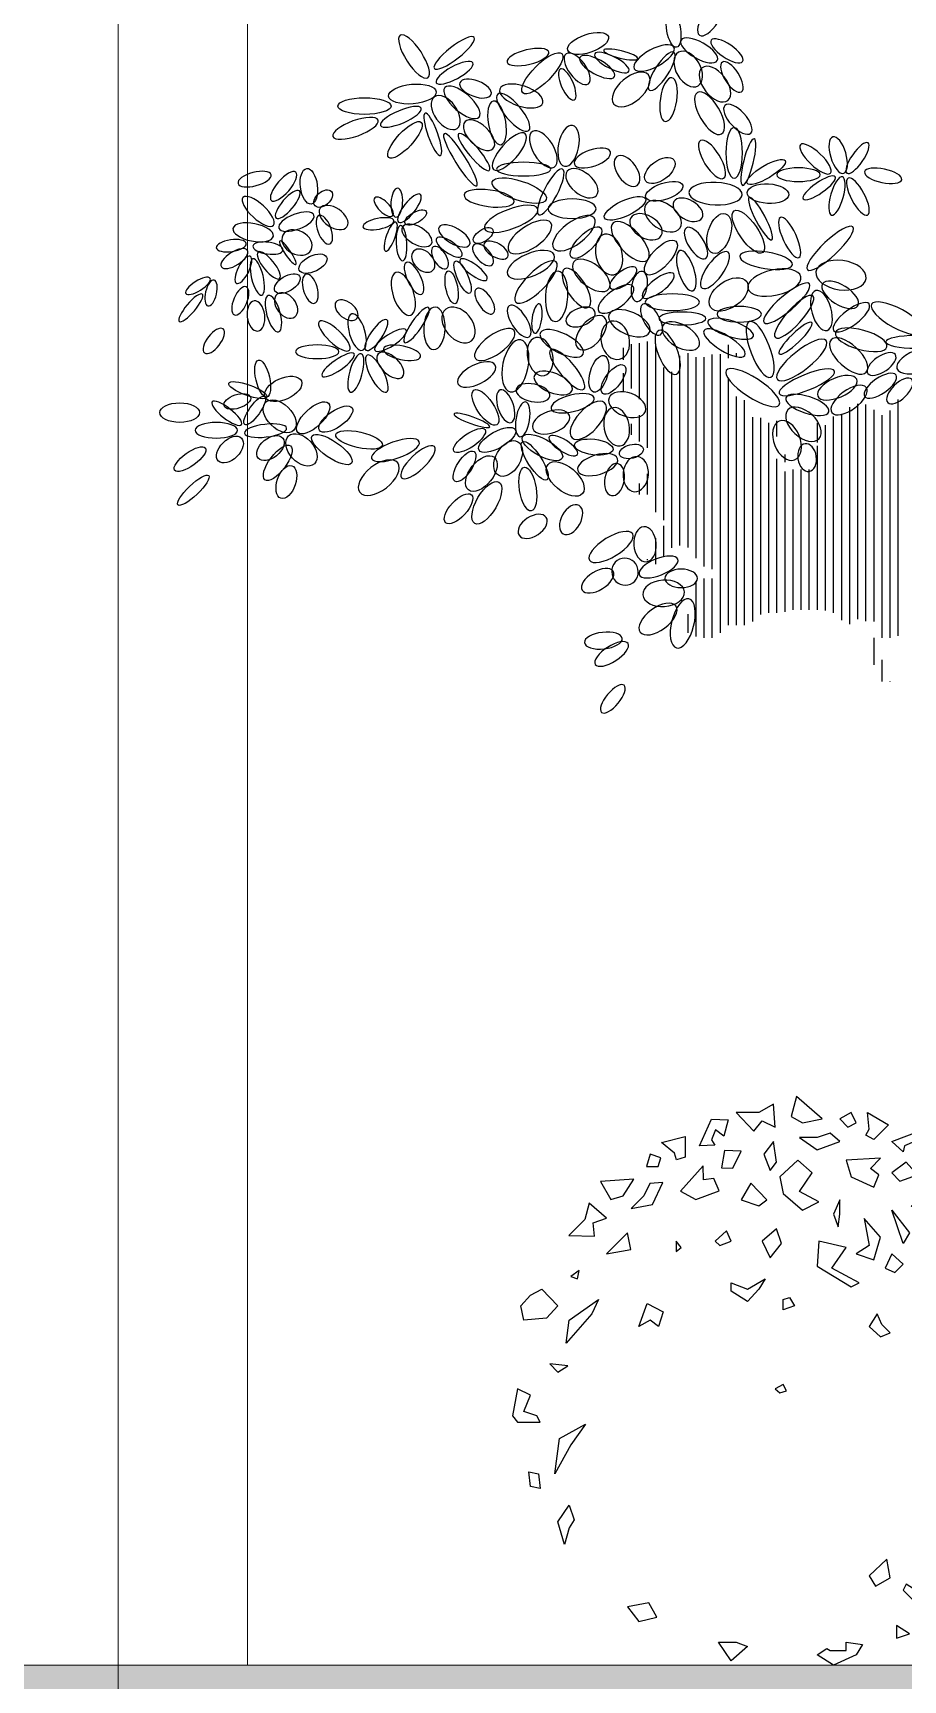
# Model space of a CAD drawing. Header units: millimetres. Extents: x 485872 to 486142, y -52344 to -52207.
# Drawn here: x 486034.908 to 486036.926, y -52339.311 to -52335.494 of the extents above; entities that cross this region are included whole.
import ezdxf

# ---------------------------------------------------------------- set-up
doc = ezdxf.new("R2010")
doc.units = ezdxf.units.MM
doc.header["$LTSCALE"] = 15
doc.linetypes.add('DASHDOTX2', pattern=[50.8, 25.4, -12.7, 0, -12.7])
doc.styles.add('ATTR', font='romans.shx', dxfattribs={"width": 0.8, "height": 0.7})

# ---------------------------------------------------------------- blocks, each defined once
blk = doc.blocks.new('m4')
at = {"color": 116}
for p, q in [((1152959.275128423, 193826.0937517751), (1152959.275128423, 193828.4165380252)), ((1152960.837628423, 193820.567161775), (1152960.837628423, 193829.1717480252)), ((1152962.400128423, 193818.5246742751), (1152962.400128423, 193829.3240230251)), ((1152963.962628423, 193809.109369275), (1152963.962628423, 193829.6644817751)), ((1152965.525128423, 193796.711334275), (1152965.525128423, 193829.2179405251)), ((1152979.587628423, 193826.4158455252), (1152979.587628423, 193829.0008467751)), ((1152970.212628423, 193790.2597405251), (1152970.212628423, 193826.8848680251)), ((1152971.775128423, 193789.859359275), (1152971.775128423, 193827.3926942751)), ((1152973.337628423, 193787.8011817751), (1152973.337628423, 193826.6106155251)), ((1152981.150128423, 193826.6106155251), (1152981.150128423, 193827.4383467751)), ((1152959.275128423, 193820.0463292751), (1152959.275128423, 193823.5156342751)), ((1152967.087628423, 193795.1488342751), (1152967.087628423, 193824.6455692752)), ((1152968.650128423, 193789.8058905252), (1152968.650128423, 193823.8295030251)), ((1152962.400128423, 193810.366359275), (1152962.400128423, 193815.4605230251)), ((1152960.837628423, 193811.6323955252), (1152960.837628423, 193813.7557542752)), ((1152987.400128423, 193808.5648917751), (1152987.400128423, 193813.9691580251)), ((1152988.962628423, 193811.3223392751), (1152988.962628423, 193814.332210525)), ((1152996.775128423, 193810.133468025), (1152996.775128423, 193813.9691580251)), ((1152990.525128423, 193806.3840280251), (1152990.525128423, 193807.829785525)), ((1152963.962628423, 193800.0797567751), (1152963.962628423, 193804.102575525)), ((1152962.400128423, 193800.123750525), (1152962.400128423, 193802.2170905252)), ((1152967.087628423, 193788.2433905252), (1152967.087628423, 193794.0417067752)), ((1152963.962628423, 193787.4382980252), (1152963.962628423, 193787.6142767751))]:
    blk.add_line(p, q, dxfattribs=at)
at = {"color": 99}
for p, q in [((1152974.900128423, 193786.229691775), (1152974.900128423, 193826.6592692751)), ((1152976.462628423, 193785.7088580251), (1152976.462628423, 193827.1801017751)), ((1152978.025128423, 193773.4096292751), (1152978.025128423, 193827.212590525)), ((1152979.587628423, 193774.8408342752), (1152979.587628423, 193822.379130525)), ((1152981.150128423, 193774.8408342752), (1152981.150128423, 193819.010708025)), ((1152982.712628423, 193774.8408342752), (1152982.712628423, 193818.3393705251)), ((1153001.462628423, 193775.8231892751), (1153001.462628423, 193815.5054980251)), ((1153003.025128423, 193775.0487692751), (1153003.025128423, 193816.9790280251)), ((1153004.587628423, 193776.0209592751), (1153004.587628423, 193817.652475525)), ((1153006.150128423, 193775.6745667751), (1153006.150128423, 193817.518801775)), ((1153007.712628423, 193775.592930525), (1153007.712628423, 193816.4771355251)), ((1153009.275128423, 193772.4329380252), (1153009.275128423, 193815.4354692752)), ((1153010.837628423, 193772.4329380252), (1153010.837628423, 193816.3420617751)), ((1153012.400128423, 193772.8148142751), (1153012.400128423, 193818.4613930251)), ((1152984.275128423, 193775.5778542751), (1152984.275128423, 193815.0624780252)), ((1152985.837628423, 193776.9300567751), (1152985.837628423, 193814.9251830251)), ((1152998.337628423, 193777.6735955251), (1152998.337628423, 193813.532353025)), ((1152999.900128423, 193777.282970525), (1152999.900128423, 193815.1731055252)), ((1152996.775128423, 193777.8507055251), (1152996.775128423, 193809.5032517751)), ((1152987.400128423, 193777.248731775), (1152987.400128423, 193808.546889275)), ((1152988.962628423, 193777.248731775), (1152988.962628423, 193806.9843892751)), ((1152990.525128423, 193777.4291330252), (1152990.525128423, 193804.5781055251)), ((1152992.087628423, 193777.8197580252), (1152992.087628423, 193804.9395442751)), ((1152993.650128423, 193777.8507055251), (1152993.650128423, 193804.9395442751)), ((1152995.212628423, 193777.8507055251), (1152995.212628423, 193804.9395442751)), ((1152965.525128423, 193786.6808905252), (1152965.525128423, 193791.6979567752)), ((1152974.900128423, 193772.4329380252), (1152974.900128423, 193783.8704480251)), ((1152976.462628423, 193772.4329380252), (1152976.462628423, 193783.8704480251)), ((1152973.337628423, 193772.7044605251), (1152973.337628423, 193783.3982680251)), ((1152971.775128423, 193773.415675525), (1152971.775128423, 193776.993989275)), ((1153007.712628423, 193767.240353025), (1153007.712628423, 193772.4344242752)), ((1153009.275128423, 193764.005299275), (1153009.275128423, 193768.1958042751)), ((1153010.837628423, 193764.005299275), (1153010.837628423, 193764.040291775))]:
    blk.add_line(p, q, dxfattribs=at)
at = {"color": 99, "extrusion": (0, 0, -1)}
for centre, major_axis, ratio in [((1152976.214630429, 193892.153713614), (2.234283256083209, 3.336554338900431), 0.3996430571104891), ((1152918.834019272, 193884.7143676241), (-2.656425400469981, 4.10374959898748), 0.3282781952584115), ((1152926.607975563, 193885.3976794388), (3.852714640190786, 3.008977663771689), 0.2510362877086848), ((1152926.666982381, 193881.5630674841), (3.532276458137777, 1.909879458969813), 0.3056094218773727), ((1152948.695068315, 193867.4546951963), (0.7699498919387447, 3.94103967112255), 0.4936769071744492), ((1152980.683875923, 193866.0769615457), (1.3932e-12, 4.888492270645656), 0.3282781952532399), ((1152953.293705099, 193865.1037759074), (3.471361676200766, 1.179792882368694), 0.4377042603424185), ((1152976.415455485, 193864.82957738), (-2.244714187941256, 3.641108104973298), 0.3751751181284601), ((1152983.445894445, 193864.3102697298), (1.117756022316094, 4.489557954603426), 0.2040354111953529), ((1152996.401954411, 193864.9190474274), (-2.916777762099171, 2.759895652283206), 0.329117938114562), ((1153000.79748538, 193865.671688354), (-1.050880542313415, 3.512536578827032), 0.4119570754879729), ((1153004.520495999, 193865.100123521), (2.039721326719857, 2.940971745879346), 0.3165036397813297), ((1152959.991189328, 193862.5949196086), (-1.973396594726896, 2.774207833377029), 0.5545575281825338), ((1152888.720838566, 193854.7990446314), (-2.936744856549538, 2.687180356264517), 0.3699483664414743), ((1152894.433134152, 193856.1362125896), (2.244328229014419, 2.629237064510216), 0.3276932022966681), ((1152912.969703269, 193855.6765087544), (-1.732776403430423, 1.723898229382371), 0.4248306679345469), ((1152915.496068505, 193856.4678291514), (0.1611800826647098, 2.788769876366354), 0.4055203770552577), ((1152917.947527027, 193855.3960051428), (2.106712353660483, 2.674375867673304), 0.3327346182945785), ((1152933.341592955, 193857.3297092722), (-4.844434218336863, 0.6548387470522803), 0.3282781952517055), ((1152949.369630855, 193855.3071142751), (-4.626608817787198, 2.5264e-12), 0.408070635897431), ((1152896.103721538, 193852.8068827742), (3.383691865518058, 1.269477249184594), 0.407479314055783)]:
    blk.add_ellipse(centre, major_axis=major_axis, ratio=ratio, dxfattribs=at)
at = {"color": 99}
for centre, major_axis, ratio in [((1152968.996041678, 193889.8505110617), (-0.5574454947982121, 3.358538036569072), 0.3881903457713314), ((1152952.457977353, 193887.2268005549), (3.932071430238222, 1.316123779635573), 0.4268633444577089), ((1152943.614437187, 193881.481484253), (3.784147514404795, 3.777349977819769), 0.3310368540749159), ((1152898.515900434, 193859.6455196526), (-0.4270279887633865, 3.430385377479169), 0.4751551058905485), ((1152966.326612659, 193862.6917998149), (2.717764236625498, 2.05043428985724), 0.5545575281812645), ((1152986.888059843, 193862.4205805657), (3.674550170417124, 2.189541290566414), 0.2868986434561364), ((1152939.159727807, 193858.8044779736), (-5.2239031156481, 1.719279948535416), 0.3432975505926021), ((1152967.174369584, 193858.6690010613), (3.565521161185224, 1.17347678606758), 0.4275251265841799), ((1152901.282575864, 193857.261834069), (1.580757441153431, 1.37496104380927), 0.6217976988643109), ((1152959.590424724, 193855.3861586392), (3.949923801293627, 1.857129364104386), 0.3460439336277846), ((1152919.151095545, 193853.6191040853), (2.045463372383011, 1.171026060101394), 0.4405650794944532)]:
    blk.add_ellipse(centre, major_axis=major_axis, ratio=ratio, dxfattribs=at)
at = {"color": 99, "extrusion": (0, 0, -1)}
for centre, major_axis, ratio, start_param, end_param in [((1152973.93616556, 193885.8865432415), (-3.497305887207605, 1.973187283620123), 0.3996430571097076, 3.141592653592352, 9.424777960771939), ((1152940.857846563, 193884.5998832787), (4.031710609480316, 0.9688534965191086), 0.3414906755613288, 3.14159265359124, 9.424777960770825), ((1152950.362393653, 193882.340210378), (-2.15269148004334, 2.886587647176842), 0.4587704149802475, 3.141592653588406, 9.424777960767992), ((1152957.049777002, 193883.5441587988), (-3.30650107980739, 1.682639226404428), 0.3180550639792295, 3.141592653586608, 9.424777960766194), ((1152958.766235162, 193885.0989972397), (-3.283835489198333, 0.8116795354942162), 0.2093007478718981, 3.141592653595465, 9.424777960775051), ((1152965.208129528, 193884.4160168416), (3.839431394754622, 2.075956183501758), 0.389299400606591, 3.141592653593243, 9.424777960772829), ((1152966.689064588, 193881.8618978545), (2.3584963347997, 3.672645170707635), 0.3027884666314733, 3.141592653590326, 9.424777960769912), ((1152971.823456464, 193882.2917191287), (-1.890524291267439, 3.242823896400388), 0.6287135971724811, 3.141592653585123, 9.424777960764708), ((1152979.282993535, 193885.7895300066), (-3.025976362273998, 2.070200518545432), 0.3604624704640769, 3.141592653589285, 9.424777960768871), ((1152948.427051064, 193879.3264964302), (-1.324063890810714, 2.993817844822347), 0.3604624226079653, 3.141592653587022, 9.424777960766608), ((1152954.233802125, 193882.6843027402), (-3.336364952079232, 1.858616535028905), 0.3707613004972501, 3.141592653589045, 9.424777960768632), ((1152960.78063398, 193878.3409256528), (3.334140692584171, 2.816794872365408), 0.5406936339312998, 3.141592653586554, 9.42477796076614), ((1152976.980603329, 193879.3785851377), (-2.494329906101991, 3.146892887499742), 0.5642020261407593, 3.141592653590078, 9.424777960769664), ((1152980.249096521, 193880.7564746417), (-1.841890598335691, 2.863208383342779), 0.4159180827904637, 3.141592653590853, 9.424777960770438), ((1152928.093233316, 193875.8556038513), (-3.314264892838054, 2.840154173844506), 0.4109272329447068, 3.141592653590743, 9.424777960770328), ((1152930.707354624, 193878.5060115458), (-3.019307451528549, 1.147176479248004), 0.4676269773107764, 3.141592653587014, 9.4247779607666), ((1152939.557452443, 193877.0824557823), (-4.154021519937278, 1.339750992686645), 0.4541826999647989, 3.141592653593936, 9.42477796077352), ((1152968.016558626, 193876.3831030214), (0.6515572964440784, 4.227515003745993), 0.3751751181292935, 3.141592653590618, 9.424777960770204), ((1152924.955963705, 193873.8768033175), (-2.200702782572108, 3.040870957649664), 0.5784165370135826, 3.141592653588258, 9.424777960767845), ((1152934.873827539, 193871.8832477789), (-0.7352141162249125, 4.213771496142352), 0.3972443376055741, 3.141592653591069, 9.424777960770655), ((1152938.008739619, 193873.9297029336), (-2.984754945918272, 3.535073841468518), 0.3468599752769265, 3.141592653592069, 9.424777960771655), ((1152975.93719463, 193873.7449276311), (-2.336292457342505, 3.993400393930489), 0.428474251638142, 3.141592653586312, 9.424777960765898), ((1152981.402370756, 193872.5845344742), (-2.489238583519612, 2.69183105098315), 0.4377042603361458, 3.141592653599422, 9.424777960779007), ((1152907.525359755, 193870.8351713339), (4.352476167889789, 1.568904191202745), 0.3264565460248379, 3.141592653588462, 9.424777960768047), ((1152916.290395327, 193873.052850086), (3.935231845172869, 1.676412939101978), 0.2868986434579792, 3.141592653593628, 9.424777960773213), ((1152922.461554188, 193869.6646211768), (-1.477037015163646, 4.107211848302258), 0.2162775326438204, 3.141592653602063, 9.424777960781649), ((1152931.393608675, 193869.5163461126), (-2.693707752023323, 2.614178162446486), 0.5281194768188693, 3.141592653589789, 9.424777960769376), ((1152927.793720604, 193864.7685681944), (-3.141234680968728, 5.036769830672278), 0.1749302822880649, 3.141592653583963, 9.424777960763548), ((1152930.408211958, 193866.26048036), (-2.973128535152457, 3.544857665073071), 0.2244388404414903, 3.14159265358608, 9.424777960765665), ((1152937.264669003, 193866.3454090273), (3.071546920272782, 3.459928997749469), 0.367263590953021, 3.141592653587296, 9.424777960766882), ((1152943.820336012, 193866.7886079045), (-2.09282133910795, 3.427056370636909), 0.4936769071826405, 3.141592653587065, 9.42477796076665), ((1152940.031332253, 193862.966553025), (5.237669920246844, 6.923e-13), 0.2523237471309994, 3.141592653590317, 9.424777960769903), ((1152945.249506846, 193858.5522501331), (2.296166576480029, 4.414302891910512), 0.2656039420485088, 3.141592653591029, 9.424777960770616), ((1152951.260691597, 193860.2248393674), (-2.829646924349181, 2.331386157698759), 0.5664408905309731, 3.141592653588773, 9.42477796076836), ((1152993.104888564, 193861.885600525), (4.190136108671139, 1.3205e-12), 0.3154046709311159, 3.141592653590792, 9.424777960770378), ((1153009.482745035, 193861.6737882808), (-3.586964112344598, 0.7589147443004051), 0.3604624704587987, 3.141592653583499, 9.424777960763084), ((1152888.013744686, 193861.0281386155), (3.18850498717686, 0.8495094096222423), 0.3947923110380275, 3.141592653593246, 9.42477796077283), ((1152893.625276244, 193859.6312690729), (2.357980928596981, 2.738771452158606), 0.3604624792959955, 3.141592653591236, 9.42477796077082), ((1152977.102329489, 193858.2333036337), (-5.145689816647013, 0.2196506414486531), 0.4215577855530091, 3.141592653589268, 9.424777960768852), ((1152997.122017278, 193859.3326750197), (3.082087394270005, 2.142598005344139), 0.2766339460013067, 3.141592653587175, 9.424777960766761), ((1153000.554821744, 193857.7779558549), (1.040580428456838, 3.697317170117349), 0.3195007093093903, 3.141592653589461, 9.424777960769047), ((1153004.60146921, 193857.6469787138), (-1.867730787278632, 3.554743061349702), 0.3291179381053051, 3.141592653586751, 9.424777960766338), ((1152966.926717321, 193853.8658302508), (-3.317868898833401, 2.261937774480067), 0.6112190586124525, 3.141592653592213, 9.424777960771797), ((1152971.76787755, 193855.1013945495), (-2.72031662733881, 1.573475975594127), 0.600770642842302, 3.141592653585382, 9.424777960764967), ((1152985.770721878, 193853.4135095035), (-2.17776595537204, 4.082014771732417), 0.2040354111956978, 3.141592653579166, 9.424777960758751), ((1152903.279105883, 193853.6156979427), (-2.590729959487927, 1.778782582475216), 0.5947629666326071, 3.141592653586887, 9.424777960766473), ((1152937.595894236, 193853.360383529), (5.143474186409741, 1.946730746110999), 0.3432975505867848, 3.141592653590868, 9.424777960770454)]:
    blk.add_ellipse(centre, major_axis=major_axis, ratio=ratio, start_param=start_param, end_param=end_param, dxfattribs=at)
at = {"color": 99}
for centre, major_axis, ratio, start_param, end_param in [((1152918.52676939, 193877.4598572825), (4.607936532600009, 0.4152469926495216), 0.4080706358927709, 3.141592653587293, 9.424777960766878), ((1152909.257093949, 193875.139590525), (5.150375723496836, 1.3441e-12), 0.3115860873597398, 3.141592653588954, 9.42477796076854), ((1152917.084445109, 193868.5969148085), (3.141182063769536, 3.396834466675487), 0.3264565460362192, 3.141592653589806, 9.424777960769392), ((1152987.22233524, 193858.2207171184), (-4.008825567183106, 0.2322371567460219), 0.4701683909188715, 3.141592653593598, 9.424777960773183), ((1152983.446472871, 193850.8637463856), (-2.762596947903091, 4.033040389582249), 0.3668993254871539, 3.141592653586142, 9.424777960765727)]:
    blk.add_ellipse(centre, major_axis=major_axis, ratio=ratio, start_param=start_param, end_param=end_param, dxfattribs=at)
at = {"color": 116, "extrusion": (0, 0, -1)}
for centre, major_axis, ratio, start_param, end_param in [((1152901.50212553, 193851.2573794372), (-1.041415857267411, 2.74198858801405), 0.4441412918564163, 3.141592653592652, 9.42477796077224), ((1152911.957533047, 193852.4057437633), (2.997910375830125, 0.589436761731423), 0.3398645823124273, 3.141592653591872, 9.424777960771458), ((1152941.211947378, 193849.8443913489), (4.057054794650604, 2.727207926298406), 0.4441412330368542, 3.141592653587759, 9.424777960767344), ((1152949.719081826, 193850.5785731672), (3.897712846644419, 2.950456107974627), 0.4441412330381799, 3.141592653586023, 9.424777960765608), ((1152963.64677804, 193851.8244303377), (-2.947009617352049, 1.704598937441971), 0.6377412461612629, 3.141592653591698, 9.424777960771284), ((1152896.216966394, 193848.791671061), (-2.738046721187129, 1.432688214176933), 0.7331437351852258, 3.141592653585636, 9.424777960765223), ((1152914.324985216, 193849.9307159971), (1.009903206721998, 2.790913277987265), 0.2862495792609679, 3.1415926535817, 9.424777960761286), ((1152916.416697928, 193848.6389367269), (-0.1964382552465243, 3.398813798154174), 0.3050066278568006, 3.141592653589428, 9.424777960769013), ((1152919.394496809, 193850.1451352627), (-2.794792136332323, 1.619064012347558), 0.5260803160609842, 3.141592653583726, 9.424777960763313), ((1152926.624743487, 193850.0510782249), (-2.942063814722209, 1.713121050159455), 0.4436460732566179, 3.141592653582717, 9.424777960762302), ((1152956.528754408, 193846.4671157235), (-0.8882534851838519, 3.916072301560452), 0.6347273599877072, 3.141592653594257, 9.424777960773843), ((1152960.603748201, 193848.9824912071), (-3.318984777932894, 3.589108068040873), 0.4441412330361734, 3.14159265359251, 9.424777960772095), ((1152973.328269464, 193848.6701396367), (-1.877556040661085, 2.944029638352268), 0.4325549597805178, 3.141592653592598, 9.424777960772184), ((1152883.516894618, 193848.1733909772), (2.904346305005258, 0.409659547906868), 0.3862098318011157, 3.141592653580922, 9.424777960760508), ((1152884.127389961, 193845.6715716058), (2.521518461332092, 1.59843266920668), 0.4363493663790301, 3.141592653581337, 9.424777960760924), ((1152890.618015204, 193847.6977547769), (-2.906660530904677, 0.3929032481914995), 0.3862098318063261, 3.141592653585326, 9.424777960764912), ((1152890.77716244, 193844.379526207), (-2.079250266984848, 2.562215568154189), 0.3261326195128642, 3.14159265359218, 9.424777960771765), ((1152920.612184548, 193845.2725839409), (-1.862291125738223, 1.841241584078261), 0.6848786764404905, 3.141592653590684, 9.42477796077027), ((1152923.840624066, 193845.8622826373), (-1.296279392808892, 2.072196637794273), 0.5020725754193613, 3.141592653582615, 9.424777960762201), ((1152925.618653781, 193847.8887124339), (-2.441900358665214, 1.687075591229362), 0.3816662025599008, 3.141592653588082, 9.424777960767669), ((1152932.1642374, 193846.4220701291), (-1.778027726945259, 1.922736646003241), 0.5046474111400717, 3.141592653590207, 9.424777960769793), ((1152934.678494501, 193847.3099789842), (-2.268577327827001, 1.308379040978334), 0.5046474111566212, 3.141592653588134, 9.42477796076772), ((1152941.404002646, 193844.5007923301), (4.497408276702295, 1.915900695006919), 0.4441412330339092, 3.141592653591718, 9.424777960771305), ((1152885.855021684, 193843.5043851549), (1.32510923862504, 2.616702870188622), 0.3668991489791288, 3.141592653595822, 9.424777960775408), ((1152888.556197707, 193842.1148396125), (-0.8448430344683256, 3.513855912459948), 0.3134456445601396, 3.141592653592671, 9.424777960772255), ((1152918.840250524, 193841.8602520999), (-1.481655851189649, 3.065162175370765), 0.3881903457731046, 3.14159265359084, 9.424777960770427), ((1152930.315682954, 193843.5368089967), (-2.58558828081831, 1.935707778421184), 0.3214934968299314, 3.141592653591388, 9.424777960770975), ((1152942.388590135, 193841.1636627387), (3.89226578811323, 3.885274036506221), 0.343297550587468, 3.141592653588964, 9.42477796076855), ((1152950.232508044, 193839.9762122514), (-2.307389621308648, 3.704967023702387), 0.4109272329431608, 3.14159265358652, 9.424777960766107), ((1152953.07553419, 193842.4270620503), (-3.379672017319967, 2.621874724842697), 0.5075900318093348, 3.141592653587385, 9.42477796076697), ((1152959.255664108, 193841.9243998552), (2.498005564783682, 1.906808169843948), 0.4205395323794189, 3.141592653584333, 9.424777960763919), ((1152988.470411366, 193841.0478995251), (5.114598306700554, 1.128747249986937), 0.4686012682058858, 3.141592653588585, 9.424777960768171), ((1153001.338522641, 193842.4792380281), (-4.844434218335714, 0.6548387470607797), 0.5793146594300831, 3.141592653589924, 9.42477796076951), ((1152877.082052015, 193840.3878607703), (2.357400157578978, 1.465826004844599), 0.3468602048304894, 3.141592653584318, 9.424777960763905), ((1152879.60622096, 193839.0282059847), (0.5921212129285653, 2.497218290383944), 0.4193133836076993, 3.141592653589976, 9.424777960769562), ((1152898.782568146, 193839.8600113654), (-0.8261959729114013, 2.81432915970131), 0.4634516805135163, 3.141592653588252, 9.424777960767836), ((1152916.764929944, 193838.8867442944), (-1.430041521772838, 4.123809980651899), 0.4541826999643324, 3.141592653587713, 9.4247779607673), ((1152946.383973534, 193838.3901756073), (0.2763273887252677, 4.880676167747648), 0.4441412330360915, 3.141592653587942, 9.424777960767528), ((1152990.855962379, 193837.0581124645), (4.373308543564558, 3.750776810625291), 0.2621545250056063, 3.141592653592241, 9.424777960771827), ((1153001.168980437, 193838.6885119953), (-3.41007576400678, 2.120377279780111), 0.4701683909214161, 3.1415926535885, 9.424777960768086), ((1152885.273120585, 193837.5133285454), (1.148120338026174, 2.6990494798003), 0.4441412918452967, 3.141592653588356, 9.424777960767942)]:
    blk.add_ellipse(centre, major_axis=major_axis, ratio=ratio, start_param=start_param, end_param=end_param, dxfattribs=at)
at = {"color": 116}
for centre, major_axis, ratio, start_param, end_param in [((1152977.803102121, 193850.5292584828), (1.236512551707205, 3.820425792270794), 0.5406937247945911, 3.141592653593774, 9.42477796077336), ((1152952.048069611, 193848.7688819156), (2.833541311994913, 2.845287359528726), 0.3996430571079749, 3.141592653585049, 9.424777960764636), ((1152966.522894535, 193845.8749625323), (2.904111387894667, 3.140469242790489), 0.4193135571300206, 3.141592653589022, 9.424777960768608), ((1152928.225933057, 193842.0872490023), (-1.381210883929706, 3.111716522649866), 0.3050066278490877, 3.141592653590293, 9.424777960769879), ((1152926.095959863, 193840.1187653722), (-0.6425364400484297, 3.165340153029838), 0.3507202997666546, 3.141592653584021, 9.424777960763606)]:
    blk.add_ellipse(centre, major_axis=major_axis, ratio=ratio, start_param=start_param, end_param=end_param, dxfattribs=at)
at = {"color": 116, "extrusion": (0, 0, -1)}
for centre, major_axis, ratio in [((1152991.410413316, 193849.7520956584), (-1.795150107108316, 3.88250513336176), 0.3089678629814154), ((1152887.751734167, 193850.7461149813), (-3.905849256247339, 0.7679519561961932), 0.4268634163490958), ((1152999.237846165, 193847.6706198803), (4.38802024214423, 4.126216855250804), 0.2507565038124098), ((1152894.449623726, 193846.812601481), (-1.533633446821644, 2.250755955909848), 0.2079589912549897), ((1152971.442537624, 193843.3414923675), (-1.272992048537811, 3.900359342348337), 0.3681318380923397), ((1152976.994050965, 193843.4534139931), (2.507777542496226, 3.465178468039318), 0.3751751181239458), ((1152986.856819989, 193845.3264871827), (-5.0839271840985, 0.8246541576330916), 0.3115860873611409), ((1152957.872350304, 193837.8872272367), (3.328136881146057, 2.399336711563992), 0.4141482915485029), ((1152962.367453621, 193840.3066049769), (0.6137839480035212, 2.903854451786917), 0.5088881731898943), ((1152966.023358715, 193840.4730105563), (3.00487279219193, 2.249606281205157), 0.3520796512131854)]:
    blk.add_ellipse(centre, major_axis=major_axis, ratio=ratio, dxfattribs=at)
at = {"color": 116}
for centre, major_axis, ratio in [((1152932.18676863, 193850.1250736265), (1.800558957621684, 1.233164351328286), 0.5190659993035595), ((1152899.303657695, 193844.6963518415), (2.637399272235528, 1.283422566377531), 0.5213831405588766), ((1152894.328771394, 193840.8409659425), (2.367631721430429, 1.449241667435154), 0.5304920231883962), ((1152979.626095842, 193838.7605444734), (3.495559919498477, 2.465252698309888), 0.5958665064445067)]:
    blk.add_ellipse(centre, major_axis=major_axis, ratio=ratio, dxfattribs=at)
at = {"extrusion": (0, 0, -1)}
for centre, major_axis, ratio, start_param, end_param in [((1152875.697203725, 193836.171203843), (2.22446719780374, 2.646061682476154), 0.2621544121154561, 3.141592654062442, 9.424777961242027), ((1152888.294614043, 193834.5927586749), (-0.3555918708216184, 2.911460600127418), 0.5793146006030724, 3.141592653714351, 9.424777960893936), ((1152891.661958566, 193835.0411520481), (-0.9909326426521914, 3.529917227187312), 0.3553130334915486, 3.141592653354037, 9.424777960533623), ((1152894.118484196, 193836.624290216), (-1.702010773933518, 2.192975308733766), 0.6733166671764056, 3.141592653981497, 9.424777961161084), ((1152905.783987659, 193835.7162414583), (-2.00945798606024, 1.596491566649519), 0.5958665465922715, 3.141592653789205, 9.424777960968791), ((1152932.486729225, 193837.4655854213), (-1.59459330268588, 2.399127603825472), 0.4587703874403212, 3.141592653474817, 9.424777960654401), ((1152968.742677253, 193837.2527217751), (5.237669920315966, 2.24415e-11), 0.3063930038608005, 3.141592653603777, 9.424777960783363), ((1152922.777956703, 193832.2082962034), (0.1458329696909919, 4.100249321640643), 0.5061811985498196, 3.141592653645728, 9.424777960825315), ((1152927.438414106, 193832.8607023037), (-2.490916933554516, 3.037515721347002), 0.6728632887467771, 3.141592653552114, 9.4247779607317), ((1152939.145969154, 193833.567822457), (-1.929748231383586, 3.014274317867513), 0.4220047727178968, 3.141592653828902, 9.424777961008488), ((1152951.02319315, 193834.4017331858), (2.762130273061184, 1.086157339281127), 0.5724991584751585, 3.141592653556344, 9.42477796073593), ((1152953.061633032, 193831.3590564735), (2.494432890702882, 3.034629051980213), 0.5527090986783985, 3.141592653779188, 9.424777960958773), ((1152960.435078427, 193833.1912951621), (-3.90920500365148, 1.73623911294945), 0.5075900318044347, 3.141592653601064, 9.42477796078065), ((1152964.729360996, 193833.9122775578), (-1.710875072704966, 2.943370467233353), 0.4436460732749166, 3.14159265373412, 9.424777960913707), ((1152970.677795931, 193834.1068805252), (-4.539313758490606, 4.0965e-12), 0.2703468007308907, 3.141592653586454, 9.424777960766038), ((1152981.672782478, 193834.9275342751), (-4.277430305257439, 9.6937e-12), 0.3531061003184206, 3.141592653583373, 9.42477796076296), ((1152880.148218996, 193829.768640179), (1.795570676422236, 2.319261595941119), 0.4441412918438953, 3.1415926533886, 9.424777960568184), ((1152934.433021873, 193829.0760580959), (3.753005300115135, 2.705634929391889), 0.4080706359096248, 3.141592653651122, 9.424777960830708), ((1152947.380025734, 193829.295431274), (-4.134731060963953, 2.075935501239856), 0.4080706359046518, 3.141592653478633, 9.424777960658217), ((1152957.712451686, 193829.8939186699), (-0.807133264007927, 3.665859355117536), 0.7293077176389778, 3.141592653801221, 9.424777960980807), ((1152967.855466844, 193827.5796300754), (-1.71698467080964, 4.202062950032792), 0.4159181988152897, 3.141592653304797, 9.424777960484382), ((1152970.364987042, 193830.7142122507), (-3.467614869248032, 2.024910774127131), 0.5406937248095525, 3.141592653705397, 9.424777960884983), ((1152978.813330295, 193829.3688379415), (-3.947611872401052, 2.412855084014453), 0.3264565460204443, 3.141592653372193, 9.42477796055178), ((1152980.022784108, 193832.123964739), (-4.398175685419115, 1.435813286153487), 0.3264565460229765, 3.141592653558737, 9.42477796073832), ((1153005.25004227, 193829.9893936704), (-4.961503847763383, 1.381973104595059), 0.3665719364348392, 3.141592653645815, 9.4247779608254), ((1152916.518700035, 193827.4798645309), (-3.586964112479492, 0.7589147442792085), 0.3604624704462728, 3.141592653611148, 9.424777960790735), ((1152938.422553992, 193824.9569283491), (1.02829068153969, 5.046680925948863), 0.4765436346604969, 3.141592653493511, 9.424777960673095), ((1152943.193767662, 193826.7540607247), (-0.8338442399130046, 3.659876050073406), 0.6538622422370975, 3.141592653919067, 9.424777961098652), ((1153002.807472895, 193826.8705258568), (-3.404305721753439, 3.133083418142879), 0.4692812965824268, 3.141592653671614, 9.4247779608512), ((1153015.776026597, 193829.5932817751), (5.761436826083809, 3.64296e-11), 0.2130005047639829, 3.141592653619478, 9.424777960799064), ((1153017.281850368, 193826.1232081403), (5.140984304435507, 1.691989884882525), 0.4186014742866001, 3.1415926536556, 9.424777960835184), ((1152904.157972278, 193825.1387512697), (3.082087394302178, 2.142598005351343), 0.2766339460016185, 3.141592653612687, 9.424777960792273), ((1152907.590777994, 193823.584032105), (1.0405804284864, 3.697317170176714), 0.3195007093219215, 3.141592653746139, 9.424777960925724), ((1152911.63742421, 193823.4530549638), (-1.867730786795504, 3.554743061608364), 0.3291179380789113, 3.141592653195555, 9.42477796037514), ((1152914.262756997, 193825.0580254307), (-2.342874824626258, 2.223323844580726), 0.5260803160662356, 3.141592653468666, 9.424777960648251), ((1152930.922767472, 193823.2912493436), (3.595290950684594, 1.788434931551325), 0.4701683909173921, 3.141592653646532, 9.424777960826118), ((1153009.179664133, 193825.3135592844), (2.660755539500343, 1.831013741172336), 0.4676269773113177, 3.141592653914794, 9.42477796109438), ((1153000.612345434, 193820.7285719453), (3.765654238432158, 1.628852329681608), 0.4601647450207687, 3.141592653555652, 9.424777960735236), ((1153008.939287928, 193821.1102736055), (3.027614244446145, 2.067804419678382), 0.4119570754688581, 3.141592653644472, 9.424777960824057), ((1153012.687830465, 193820.1047122611), (2.314631708442361, 2.252712013525713), 0.4676269772813299, 3.141592653137903, 9.424777960317488), ((1152949.469355292, 193817.7415044741), (4.147439380887651, 1.046497300973212), 0.3751751181191516, 3.141592653557204, 9.424777960736789), ((1152952.499318859, 193814.4337373084), (3.14118206383913, 3.396834466699967), 0.4692812965749158, 3.141592653594051, 9.424777960773637), ((1152960.04033552, 193817.469462779), (-3.514462097514247, 1.31853899618979), 0.6035649521521608, 3.141592653547444, 9.424777960727031), ((1152994.822917714, 193817.4266356594), (-4.146988040800387, 1.361366115585241), 0.3676715682968723, 3.141592653655276, 9.424777960834863), ((1152945.32128326, 193814.1089786141), (3.531253912529884, 1.272884410917464), 0.5532678919939166, 3.141592653527673, 9.424777960707258), ((1152957.980874603, 193813.1845907151), (-0.6961111802237412, 3.688552309914211), 0.6538622422292149, 3.141592653632358, 9.424777960811943), ((1152994.07428739, 193813.6844207075), (-3.018912716905823, 2.778394817458468), 0.5982143157660831, 3.141592653672304, 9.42477796085189), ((1152890.137858674, 193812.4392233915), (4.074587248983858, 0.4806771334052467), 0.2991070527151061, 3.141592653453305, 9.424777960632891), ((1152990.890587812, 193810.5413395746), (-1.479474388875383, 3.733064700484054), 0.6347273599968263, 3.141592653637879, 9.424777960817464), ((1152915.237234253, 193808.6785057772), (4.608947919472919, 1.629403497839216), 0.3282781952344492, 3.141592653544772, 9.42477796072436), ((1152919.589213592, 193806.3459873365), (3.166047331127913, 3.004491938348035), 0.3460439336118777, 3.14159265341456, 9.424777960594145), ((1152947.665977976, 193809.5594542009), (-2.734373303492013, 1.71913757430387), 0.3507202997324193, 3.14159265341744, 9.424777960597025), ((1152994.782027724, 193807.2338490562), (-0.3960818015115081, 2.676986468872782), 0.6627858933986527, 3.141592653462856, 9.424777960642443), ((1152912.016721895, 193803.3687323869), (3.655564027832281, 2.835905638327572), 0.5304919572242283, 3.141592653593866, 9.424777960773453), ((1152954.324346492, 193805.8700732718), (3.845788181250203, 1.155218503437413), 0.4701683909134437, 3.141592653669978, 9.424777960849564), ((1152957.565220568, 193802.984028426), (0.6049141045702027, 3.083833349023816), 0.6007706428154905, 3.141592653587513, 9.424777960767097), ((1152961.67280236, 193804.0436603167), (0.291783562338308, 3.391958958406986), 0.7209249640844592, 3.141592653708485, 9.424777960888072), ((1152941.753387511, 193793.9530927739), (2.630243410976126, 1.719816500929333), 0.6007706428360815, 3.141592653440627, 9.424777960620213), ((1152949.171295184, 193795.2566790387), (1.536419489388855, 2.741416486290135), 0.6007706428295151, 3.14159265332654, 9.424777960506127), ((1152956.908151877, 193789.9776362724), (4.171061545795516, 2.549431752343519), 0.3862097141226846, 3.14159265340181, 9.424777960581396), ((1152963.464955647, 193790.4984984232), (-0.2355534740162508, 3.39632710194304), 0.6377412461341013, 3.141592653413392, 9.424777960592978), ((1152959.597609907, 193785.2031573094), (-1.048030234039842, 2.399985715791072), 0.9732484374712892, 3.141592653432334, 9.42477796061192), ((1152966.077650598, 193786.1129535521), (3.728800324383815, 1.490189473236525), 0.3996430571137139, 3.141592653768587, 9.424777960948171), ((1152954.305433958, 193783.4569329731), (2.979329465245715, 1.821022551793868), 0.5136590919527365, 3.141592653530175, 9.42477796070976), ((1152967.06646879, 193781.01785119), (4.004798382297643, 0.2936093349826864), 0.6347273599921563, 3.141592653537212, 9.424777960716797), ((1152970.756058113, 193775.2049322191), (1.200581559656374, 4.738772055924814), 0.4441412330230083, 3.141592653489698, 9.424777960669283), ((1152965.972076522, 193776.0540679416), (3.454929401350762, 2.521878833426672), 0.5075900317846453, 3.141592653446031, 9.424777960625617), ((1152955.410388999, 193771.8900858462), (3.645118173445393, 0.3941784290003639), 0.4377042603394249, 3.141592653585446, 9.424777960765033), ((1152957.028286843, 193769.3095964679), (3.16555532999258, 2.017237807188716), 0.4023767113911142, 3.141592653590761, 9.424777960770347), ((1152957.257104963, 193760.6402942955), (2.177847209990164, 2.616773729563409), 0.3881903457838218, 3.141592653453963, 9.424777960633548)]:
    blk.add_ellipse(centre, major_axis=major_axis, ratio=ratio, start_param=start_param, end_param=end_param, dxfattribs=at)
for centre, major_axis, ratio in [((1152992.276429312, 193834.4335985846), (3.624205889086916, 4.019661809902933), 0.2790677026597597), ((1152997.556397804, 193835.6470694628), (-1.08787936870216, 3.865376437547694), 0.4701683909146924), ((1152907.83344163, 193831.4777646039), (-1.050880542698051, 3.51253657867999), 0.4119570755194538), ((1152919.317366707, 193832.8411182418), (2.338217035117645, 3.371357716332472), 0.2530905992598008), ((1152942.579057595, 193834.0962820389), (0.4300504219348551, 2.848437763907702), 0.327693219508683), ((1153003.333250727, 193834.3451978092), (3.424157303877561, 2.563504783829884), 0.3531061002804761), ((1153012.295518308, 193834.1116286254), (-5.068048864317701, 2.740261850393637), 0.3276931188086658), ((1152903.437910661, 193830.7251236773), (-2.916777761994432, 2.759895652431108), 0.3291179381138175), ((1152911.556451, 193830.906199771), (2.039721326936454, 2.940971745720673), 0.3165036397944722), ((1152914.289926908, 193829.9133170809), (3.002453485209176, 1.948089055899532), 0.3165036398086412), ((1152985.716642773, 193828.1388086443), (-2.0502081488805, 5.384310619345895), 0.3276931188120089), ((1152992.552730177, 193830.298123855), (3.141616754292143, 3.030028329993879), 0.2162775326692769), ((1152900.140844814, 193827.6916755251), (-4.190136108780279, 1.77048e-11), 0.3154046709246369), ((1152948.433248904, 193824.2512893236), (-3.201884519161528, 3.808725048483139), 0.303547337577937), ((1152993.747743646, 193826.091038773), (4.716075223342607, 3.746868248236252), 0.3134455939661594), ((1152984.284973767, 193820.7462509439), (-5.126139655543662, 3.326005418652199), 0.3089677713015399), ((1152941.809101876, 193819.7440277711), (-3.248984046950118, 0.6692209960542675), 0.512236143997923), ((1152945.718142997, 193821.6452366272), (-3.640320426105853, 1.476223602085225), 0.4806165406694709), ((1152994.745498921, 193821.7854630723), (5.334385498228891, 2.176806297096887), 0.2621545249984536), ((1152936.532589691, 193817.1563389441), (-1.06307623211326, 3.142232168825772), 0.4553210458730785), ((1153002.886600476, 193818.3465510063), (3.314904552658978, 2.417585481645663), 0.4601647450450574), ((1152882.658144551, 193815.798656894), (-2.827063872284882, 2.194877619202792), 0.2901282360105667), ((1152930.014685161, 193814.4234805752), (-3.449132011509786, 1.243282550059053), 0.1802312352420858), ((1152939.839420167, 193814.6238773116), (0.5574454949120066, 3.358538036547225), 0.3881903457562103), ((1152880.623476511, 193812.5095730251), (-4.102841912070288, 5.842e-13), 0.3681318380876017), ((1152970.458299876, 193783.9101992751), (-3.142602297477424, 3.33787e-11), 0.5707322616693908)]:
    blk.add_ellipse(centre, major_axis=major_axis, ratio=ratio, dxfattribs=at)
for centre, major_axis, ratio in [((1152889.592168296, 193822.5101843373), (-0.8258263774392375, 3.572152562133565), 0.3604624704777092), ((1152954.546043461, 193823.418912968), (1.013683787882842, 3.52345119306945), 0.4634516804770275), ((1152957.360967429, 193822.3340521463), (2.05786400644529, 2.712142871058043), 0.4436460732709985), ((1152886.722496147, 193820.2701202007), (-3.695498525887009, 1.332088425515691), 0.2643390864127333), ((1152893.549501385, 193820.4956517417), (3.510951712190221, 1.55761996666989), 0.5406935426139337), ((1152888.036150497, 193816.3098805228), (1.918533323655238, 2.706101248045377), 0.3130331702262361), ((1152892.875897, 193815.2136099664), (-2.727846422616816, 2.70403694110444), 0.6144245619186006), ((1152932.620832667, 193816.927079864), (-2.234283256014539, 3.336554338987766), 0.3996430570902531), ((1152899.342821056, 193814.9191405457), (2.980186383035631, 2.819893770617309), 0.4371566234355219), ((1152903.705513552, 193814.6799423616), (3.168983879442782, 2.170369336551148), 0.4178085853101827), ((1152953.559983431, 193809.2681379298), (-3.724779991907131, 0.4647611545711528), 0.402376711391308), ((1152960.834903942, 193808.4225882786), (2.285324269692498, 0.5766415034108038), 0.5607193251835728)]:
    blk.add_ellipse(centre, major_axis=major_axis, ratio=ratio)
for centre, major_axis, ratio, start_param, end_param in [((1152884.68645832, 193818.0890095793), (2.569493852517885, 0.8490221959054935), 0.4883685195035577, 3.141592653498468, 9.424777960678055), ((1152873.549421214, 193815.9289655249), (3.840958459302782, 8.68883e-11), 0.4915396045875993, 3.14159265354377, 9.424777960723356), ((1152897.081129506, 193808.7235369741), (-2.489238583448016, 2.691831051025808), 0.6436829157208904, 3.141592653609869, 9.424777960789456), ((1152902.956583721, 193808.7925643736), (-3.811352798984211, 2.622803651587898), 0.3468599752752184, 3.141592653550059, 9.424777960729644), ((1152908.209752105, 193810.6619018616), (-4.511179932589439, 1.027017413740766), 0.3264565460356602, 3.141592653698737, 9.424777960878323), ((1152929.55246956, 193810.5628950065), (3.025976362522479, 2.070200518388217), 0.3604624704813028, 3.141592653746761, 9.424777960926347), ((1152934.899297536, 193810.6599082414), (3.497305887204952, 1.973187283784865), 0.3996430570989054, 3.141592653487498, 9.424777960667084), ((1152875.55463629, 193806.9460924966), (2.974079632073057, 2.144088028670072), 0.3604624704606512, 3.14159265342515, 9.424777960604736), ((1152883.261056282, 193808.7848836716), (2.224152140615762, 2.220156853431002), 0.6007706428344349, 3.141592653637465, 9.424777960817051), ((1152891.088242772, 193809.071080357), (2.365311900273386, 1.933960168237014), 0.6179356297774558, 3.141592653495068, 9.424777960674655), ((1152892.495824146, 193806.2286349839), (2.47551177649694, 3.271873041450563), 0.3911399596942938, 3.141592653392801, 9.424777960572387), ((1152937.012005381, 193807.0650853788), (1.890524291144156, 3.242823896351324), 0.6287135971920685, 3.141592653562127, 9.424777960741713), ((1152942.146398508, 193806.6352641044), (-2.358496334526393, 3.672645170927536), 0.302788466640451, 3.141592653898255, 9.42477796107784), ((1152943.627333568, 193809.1893830916), (-3.839431394476266, 2.075956183725261), 0.3892994006108031, 3.141592653730603, 9.424777960910188), ((1152894.167008755, 193802.526604087), (1.057289668254028, 3.144183938008237), 0.5406938231726729, 3.141592653802038, 9.424777960981624), ((1152928.586366575, 193805.5298408917), (1.841890598148616, 2.863208383521886), 0.4159180827483469, 3.141592653366551, 9.424777960546137), ((1152931.854859767, 193804.1519501376), (2.49432990637762, 3.146892887237127), 0.5642020261618547, 3.141592653763762, 9.424777960943347), ((1152948.054829115, 193803.1142919027), (-3.334140692692398, 2.816794872267448), 0.5406936339369585, 3.141592653532214, 9.4247779607118), ((1152876.18897196, 193800.927568012), (2.972151463385742, 2.828361262759157), 0.2530905993010375, 3.141592653915148, 9.424777961094733), ((1152932.898268465, 193798.5182938811), (2.336292456729411, 3.993400394261502), 0.4284742516107727, 3.14159265325564, 9.424777960435227), ((1152940.818904469, 193801.1564692714), (-0.6515572962880255, 4.227515003730265), 0.37517511811606, 3.141592653585791, 9.424777960765377), ((1152927.433091089, 193797.3579007241), (2.489238583604892, 2.691831050880737), 0.4377042603384295, 3.141592653693416, 9.424777960873001)]:
    blk.add_ellipse(centre, major_axis=major_axis, ratio=ratio, start_param=start_param, end_param=end_param)
blk = doc.blocks.new('A$C1FC02FEC')
at = {"color": 72}
for points in [[(0.2908116608009514, 0.7186278927103196), (0.3139923099758697, 0.6943134488738985), (0.3245289720403868, 0.7078215649622956), (0.3413875736776823, 0.6997166445022743), (0.3392802397405711, 0.7294344109845285), (0.3203142578047888, 0.7186278927103196)], [(0.3694531859838399, 0.7392740088628429), (0.3624608876453159, 0.7132247605906717), (0.3772121616963737, 0.7051199036393792), (0.402500105432992, 0.7105230992677553)], [(0.2429301692520553, 0.6750748131689184), (0.2587104244287879, 0.7099583161425862), (0.2806031280153256, 0.7089270614044212), (0.2748335060744225, 0.6878746799137998), (0.2637916752582861, 0.6959363509295127), (0.2586717095077127, 0.6831750974917377), (0.2629125366273293, 0.6759539009928908)], [(0.4404320273887948, 0.7186278927103196), (0.4256807914429749, 0.7105230992677553), (0.4362173976198065, 0.6997166445022743), (0.4467540673053705, 0.7051199036393792)], [(0.4593980201210607, 0.6889102532455224), (0.4636126498900488, 0.6970151101968157), (0.4615053667599193, 0.7186278927103196), (0.4889006190301579, 0.7024182423164627), (0.4699346262978957, 0.6835070576171463)], [(0.2133575202150943, 0.6569640924873275), (0.210606766644819, 0.6656753307811503), (0.193833984352743, 0.6794678389570894), (0.2246673451650025, 0.6873772795498816), (0.2246286048404364, 0.6605939338815752)], [(0.372997500173021, 0.6862085919226057), (0.3961781290251451, 0.6699990050374778), (0.4256807914429749, 0.6808054598029587), (0.4130368386272849, 0.6916119145684398), (0.3961781290251451, 0.6862085919226057)], [(0.4931153123078751, 0.6808054598029587), (0.5289399511335482, 0.6943134488738985), (0.5436912505880969, 0.6781037984800414), (0.5247252578558346, 0.6672973437145604), (0.5226179112169761, 0.6808054598029587), (0.5099739584012823, 0.6754022641745828), (0.5078666117624238, 0.6672973437145604)], [(0.1789329313156962, 0.6645667224113136), (0.1742330948587174, 0.6484051481251543), (0.1893249916257922, 0.6482143043951272), (0.1929548965287715, 0.6594854525291965)], [(0.2754443076244755, 0.6693825893157987), (0.2715850472983305, 0.6464199922804968), (0.2866768996092972, 0.6462291485504696), (0.2973370175618868, 0.6683513980863625)], [(0.3392802397405711, 0.6808054598029587), (0.3266362996266245, 0.6645958094091018), (0.3350656290242, 0.6429828998781401), (0.3434949076147937, 0.6537893546436209)], [(0.2477820456057671, 0.6493615895807991), (0.2184001132813762, 0.6161589721321346), (0.2381531061808637, 0.6053466745636042), (0.2685661154189773, 0.6166565630222394), (0.2615744966238473, 0.6325888707974503), (0.2483929995767689, 0.6308693084566112)], [(0.3708902170428914, 0.6564910159665374), (0.3477095691381464, 0.6348781064355756), (0.3519241862053875, 0.6132651969046146), (0.3772121616963737, 0.5916523508823817), (0.3982854756640037, 0.6024588056478617), (0.372997500173021, 0.6159667947188022), (0.3898562161260308, 0.6402813655726804)], [(0.4783640128533265, 0.6591925502719969), (0.4341100509809479, 0.6564910159665374), (0.4404320273887948, 0.6348781064355756), (0.4699346262978957, 0.621370117364636), (0.4762566662144679, 0.6375797677584929), (0.4657199965289074, 0.6456845612010566)], [(0.5120813050401409, 0.6537893546436209), (0.4931153123078751, 0.6402813655726804), (0.5036519184847102, 0.6294749108071998), (0.5268324774772318, 0.6375797677584929)], [(0.5563351398950616, 0.6618942115949134), (0.5457984702094976, 0.6510876933207044), (0.5373692741802536, 0.6321764451126592), (0.5605498966815077, 0.6456845612010566)], [(0.1141442476011001, 0.6289761132512482), (0.1276196566941685, 0.6056122045586942), (0.1437812944890595, 0.6103119139982134), (0.1578420000266973, 0.6320139262756737)], [(0.1541734818166134, 0.5939593689645692), (0.1820265685127325, 0.5988886624586816), (0.1952467995335034, 0.6273913799416393), (0.1786647974627264, 0.6260921818766914), (0.1705645766486334, 0.6103505908140499)], [(0.309777646547257, 0.6267732494842831), (0.2971337070683972, 0.6051604669707791), (0.3203142578047888, 0.5970555465107577), (0.3308509611499772, 0.6051604669707791)], [(0.5184032814479878, 0.5970555465107577), (0.5605498966815077, 0.6078620012762386), (0.5731937859884689, 0.6321764451126592), (0.5668718095806221, 0.5808458961169009), (0.541583903949242, 0.5781442347939834)], [(0.5900524320818761, 0.6375797677584929), (0.5837304556740293, 0.6267732494842831), (0.5921597787207347, 0.6186684560417195), (0.6132331180918591, 0.621370117364636)], [(0.0731352642264795, 0.5587691188308243), (0.1067195056264687, 0.5579673211297937), (0.1046183828430323, 0.5749696874764636), (0.1222701894503544, 0.5811595022196876), (0.0997665064893205, 0.6006829745733109), (0.0939968654958001, 0.5796306565914185)], [(0.4256807914429749, 0.6051604669707791), (0.4172514683962696, 0.586249091745277), (0.4235734448041164, 0.5700394413514199), (0.4256807914429749, 0.586249091745277)], [(0.5942671253595933, 0.5997572078336743), (0.5837304556740293, 0.5835475574398175), (0.5984817551285815, 0.5727411026743363), (0.6195550944997024, 0.5727411026743363), (0.5984817551285815, 0.5808458961169009)], [(0.6153403377132598, 0.6132651969046146), (0.6132331180918591, 0.6051604669707791), (0.6279844175464078, 0.5943538851878403), (0.6448430001310861, 0.5970555465107577)], [(0.457290673482202, 0.5808458961169009), (0.4636126498900488, 0.5457249975149985), (0.4467540673053705, 0.5349185427495176), (0.4699346262978957, 0.5268136857982251), (0.4783640128533265, 0.5565314522804794)], [(0.5078666117624238, 0.5484266588379159), (0.4931153123078751, 0.5916523508823817), (0.5162959348091292, 0.5619346479088554)], [(0.1496206045580664, 0.5619346479088554), (0.122225352287824, 0.5349185427495176), (0.1538352343270546, 0.5403217383778935)], [(0.278167720687005, 0.5646362457230439), (0.2634164021798391, 0.5511281931433745), (0.2697383976403032, 0.5457249975149985), (0.2844896653404873, 0.5511281931433745)], [(0.3434949076147937, 0.5673379070459604), (0.3245289720403868, 0.5511281931433745), (0.3350656290242, 0.5295153471211416), (0.3498169030752578, 0.5484266588379159)], [(0.5436912505880969, 0.5727411026743363), (0.5373692741802536, 0.5538297909575629), (0.5879450854430175, 0.5565314522804794), (0.5668718095806221, 0.5754426369797958)], [(0.2128404956539782, 0.5511281931433745), (0.2128404956539782, 0.537620077054977), (0.219162472061825, 0.543023336192082)], [(0.3982854756640037, 0.5511281931433745), (0.3961781290251451, 0.5187088923556618), (0.4404320273887948, 0.4916927871963237), (0.4509686970743588, 0.4970959828246997), (0.415144121757411, 0.5160072945414731), (0.4341100509809479, 0.543023336192082)], [(0.640628306853369, 0.5241120879840377), (0.6279844175464078, 0.5349185427495176), (0.6258770709075492, 0.5457249975149985), (0.6343063939542546, 0.5538297909575629), (0.6511650400476618, 0.543023336192082)], [(0.4931153123078751, 0.5349185427495176), (0.4846859892611734, 0.5160072945414731), (0.4973299420768634, 0.5106040989130971), (0.5078666117624238, 0.5214104266611203)], [(0.5457984702094976, 0.532217008444059), (0.5373692741802536, 0.5024991784530757), (0.5500131634872149, 0.4673782798511735), (0.5605498966815077, 0.4862895280592189), (0.5457984702094976, 0.4970959828246997)], [(0.5816231090351707, 0.532217008444059), (0.5858378023128878, 0.4970959828246997), (0.6048037950451537, 0.4943944485192402), (0.6153403377132598, 0.5079024375901806)], [(0.6722382524013284, 0.5268136857982251), (0.663808929354623, 0.5160072945414731), (0.676453009187771, 0.5052007762672635), (0.6975262850501665, 0.5187088923556618)], [(0.08640071346215102, 0.5133056332185566), (0.0758640437765905, 0.5052007762672635), (0.0842934303320213, 0.5024991784530757)], [(0.3203142578047888, 0.4889911258734064), (0.305562985658991, 0.4727815389882785), (0.2844896653404873, 0.4862895280592189), (0.2844896653404873, 0.4970959828246997), (0.305562985658991, 0.4889911258734064), (0.3287436335637359, 0.5024991784530757)], [(0.6511650400476618, 0.4889911258734064), (0.6385209602145105, 0.4970959828246997), (0.6258770709075492, 0.4916927871963237), (0.6279844175464078, 0.4808863324308428), (0.6448430001310861, 0.4781847346166545)], [(0.0231808223662391, 0.4808863324308428), (0.0379321218207878, 0.4889911258734064), (0.0590054611919122, 0.4673782798511735), (0.0442540982286346, 0.4511686294573165), (0.0147514993195337, 0.4484670951518579), (0.0105368695505455, 0.4673782798511735)], [(0.0695421308774726, 0.4187493286696037), (0.0737567606464609, 0.4484670951518579), (0.1116886826022636, 0.4754832003111959), (0.1032593595555582, 0.4565718885944216)], [(0.3519241862053875, 0.4754832003111959), (0.3603535600590746, 0.4781847346166545), (0.3666755555195387, 0.4673782798511735), (0.3519241862053875, 0.4619750842227976)], [(0.6806675754480302, 0.4862895280592189), (0.6869896153646059, 0.4619750842227976), (0.7122775845047152, 0.4403621746918366), (0.7017409148191547, 0.4700798776653621)], [(0.164371904012615, 0.4403621746918366), (0.1749085736981755, 0.4700798776653621), (0.1959818495605709, 0.4592734864086099), (0.1896598731527277, 0.4403621746918366), (0.1791232034671637, 0.4484670951518579)], [(0.4741493830843382, 0.4565718885944216), (0.4636126498900488, 0.4403621746918366), (0.4783640128533265, 0.4268541856208962), (0.4910079656690165, 0.4322573812492722), (0.4804713594921849, 0.443063836014753)], [(0.6132331180918591, 0.4646766185282571), (0.6343063939542546, 0.4322573812492722), (0.6195550944997024, 0.4106445352270393), (0.6174477478608438, 0.4322573812492722)], [(0.6659162759934816, 0.4592734864086099), (0.663808929354623, 0.437660640386377), (0.6785602923179006, 0.4268541856208962), (0.6869896153646059, 0.4403621746918366)], [(0.5436912505880969, 0.4025396147670178), (0.5584425500426491, 0.3863300278818897), (0.5605498966815077, 0.3566122741013808), (0.5816231090351707, 0.3782251645797237), (0.5689791562194806, 0.4187493286696037)], [(0.6869896153646059, 0.3944348213244533), (0.6996336316890251, 0.3782251645797237), (0.7101703013745855, 0.3863300278818897), (0.7017409148191547, 0.4079429374128516)], [(0.0484687915063482, 0.3917332870189947), (0.0590054611919122, 0.3809267052360559), (0.0716494140076023, 0.3890316256960773)], [(0.6511650400476618, 0.3971364191386417), (0.6490577569175322, 0.3863300278818897), (0.632199047315396, 0.3890316256960773), (0.6343063939542546, 0.4052412760899342)], [(0.3519241862053875, 0.3647170611930717), (0.3413875736776823, 0.3593139354242973), (0.3477095691381464, 0.3539107143924305), (0.3561389429918336, 0.3566122741013808)], [(0.0231808223662391, 0.3512091483326065), (0.0063221762728318, 0.3593139354242973), (1.99864985e-07, 0.3241929352084298), (0.0063221762728318, 0.3160881512921749), (0.0358247751819292, 0.3160881512921749), (0.0316101454129409, 0.3241929352084298), (0.0147514993195337, 0.3295962070472802)], [(0.6701309692711988, 0.3593139354242973), (0.6722382524013284, 0.3268945965313463), (0.6343063939542546, 0.3106849778918539), (0.6574869529467762, 0.3322977731071042)], [(0.5479058168483562, 0.3322977731071042), (0.5373692741802536, 0.3214913742293044), (0.5457984702094976, 0.3133865414113286)], [(0.05479076791419499, 0.248547904271013), (0.0611127443220418, 0.2944753084453788), (0.0948300365088564, 0.3133865414113286), (0.0758640437765905, 0.2863704768975772)], [(0.676453009187771, 0.2944753084453788), (0.6806675754480302, 0.272862417967036), (0.6975262850501665, 0.272862417967036), (0.7080629547357306, 0.2890720366065285), (0.6933115917724493, 0.2863704768975772)], [(0.0337174920517995, 0.248547904271013), (0.0358247751819292, 0.2296366560629686), (0.0231808223662391, 0.2323382538771561), (0.0210734757273805, 0.2512495020852015)], [(0.6553797333253755, 0.2566527485205601), (0.6427356534922275, 0.2431446451339081), (0.6490577569175322, 0.2161286034832992), (0.663808929354623, 0.2323382538771561)], [(0.0674347207298851, 0.1566931975362484), (0.0590054611919122, 0.1864109640185028), (0.0737567606464609, 0.2080237465320067), (0.0800787370543077, 0.1891124983239614), (0.0737567606464609, 0.1783061070672094)], [(0.6617016462244933, 0.1864109640185028), (0.6427356534922275, 0.1756044457442929), (0.6448430001310861, 0.148588404093684), (0.6553797333253755, 0.164797990978812)], [(0.4867932723913029, 0.1377819493282031), (0.4636126498900488, 0.1161690397972412), (0.4720420364454796, 0.1026609872175728), (0.4910079656690165, 0.1134674419830537)], [(0.5984817551285815, 0.1242738967485346), (0.6026964484062951, 0.1080642463546777), (0.6427356534922275, 0.1188706376114297)], [(0.5120813050401409, 0.1053625850317612), (0.5078666117624238, 0.0972577915891968), (0.5331545809025366, 0.0729432842440474), (0.5753011326273274, 0.0864514003324448), (0.5605498966815077, 0.0999593894033852), (0.5331545809025366, 0.0918545324520919)], [(0.1770159203370341, 0.081048077686611), (0.1496206045580664, 0.075644882058235), (0.164371904012615, 0.0567336338501905), (0.1875525265138691, 0.0621368929872954)], [(0.4994372887157219, 0.0351207878279576), (0.5162959348091292, 0.0405239834563336), (0.4994372887157219, 0.0513304382218145)], [(0.2844896653404873, 0.0054030848544322), (0.2676310637031882, 0.0297175286908527), (0.2908116608009514, 0.0297175286908527), (0.305562985658991, 0.0243143330624767)], [(0.4172514683962696, -1.107739447e-07), (0.3961781290251451, 0.0135078782969957), (0.4088220818408388, 0.0216126717395602), (0.4130368386272849, 0.0189110739253717), (0.4341100509809479, 0.0189110739253717), (0.4341100509809479, 0.0297175286908527), (0.4551833903520725, 0.0270159308766642), (0.4467540673053705, 0.0135078782969957)]]:
    blk.add_lwpolyline(points, close=True, dxfattribs=at)
at = {"color": 72, "style": 'ATTR', "width": 0.8, "flags": 9}
blk.add_attdef('ESTCODE', (0.3561389429918336, 0.3566122741013808), '', height=0.004445611015613, dxfattribs=at)

msp = doc.modelspace()

# ---------------------------------------------------------------- hatches: boundary and pattern name
at = {"linetype": 'Continuous', "lineweight": 13}
h = msp.add_hatch(color=256, dxfattribs=at)
h.dxf.hatch_style = 1
h.paths.add_polyline_path([(486043.580037564, -52339.27664029933), (485994.9711253617, -52339.27664029933), (485994.9711253617, -52339.37664029934), (486043.580037564, -52339.37664029934)])

# ---------------------------------------------------------------- linework, layer by layer
at = {"color": 6, "linetype": 'DASHDOTX2', "lineweight": 13}
msp.add_line((486035.1061253617, -52330.87664029934), (486035.1061253617, -52342.37664029934), dxfattribs=at)
at = {"linetype": 'Continuous', "lineweight": 13}
msp.add_line((486035.4061253617, -52339.27664029933), (486035.4061253617, -52334.57664029933), dxfattribs=at)
msp.add_lwpolyline([(486043.580037564, -52339.27664029933), (485994.9711253617, -52339.27664029933), (485994.9711253617, -52339.37664029934), (486043.580037564, -52339.37664029934)], close=True, dxfattribs=at)

# ---------------------------------------------------------------- block references
at = {"xscale": 0.012, "yscale": 0.012, "zscale": 0.012}
msp.add_blockref('m4', (472200.7660981157, -54662.16464941063), dxfattribs=at)
at = {"color": 4, "xscale": 1.782512285651406, "yscale": 1.782512285578938, "zscale": 1.782512285575677}
msp.add_blockref('A$C1FC02FEC', (486036.0206096281, -52339.27664039823), dxfattribs=at)

doc.saveas('drawing.dxf')
